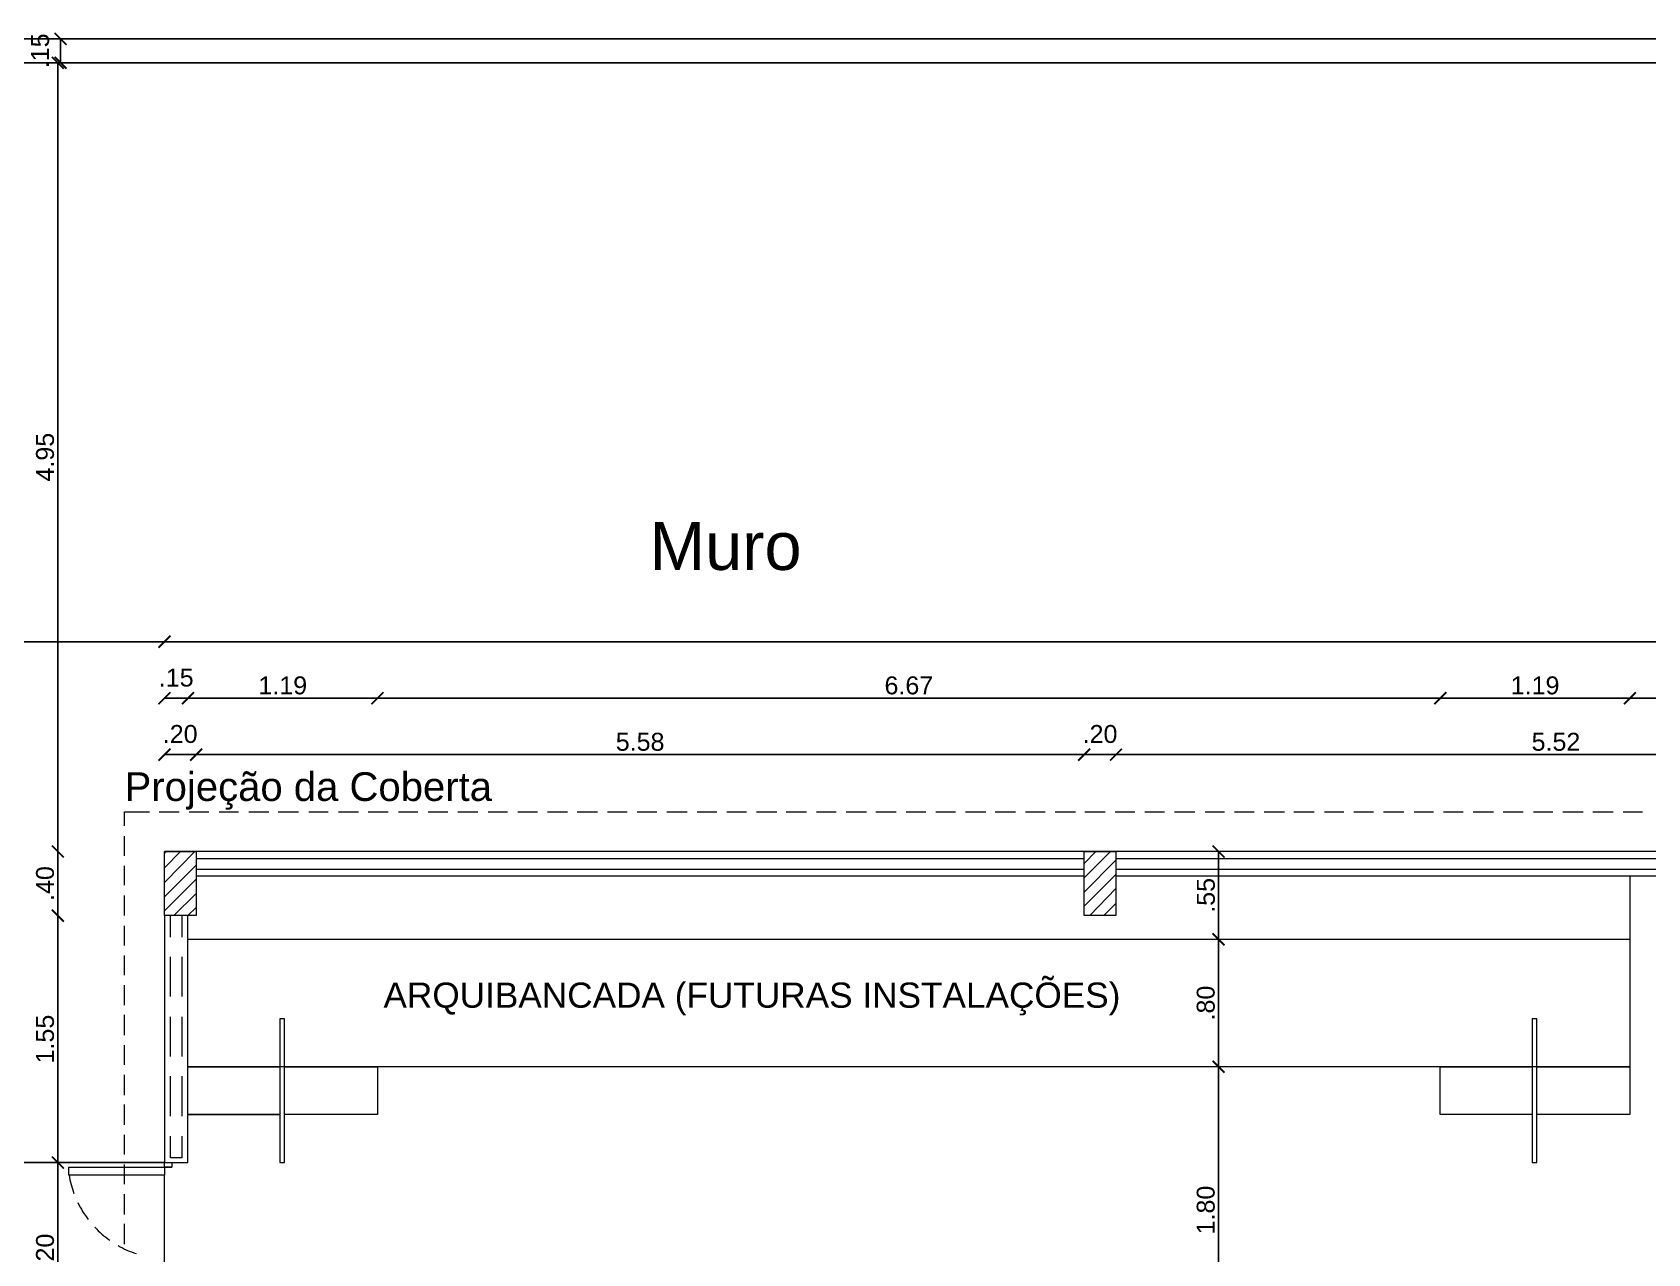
# Model space of a CAD drawing. Extents: x 3377 to 3790, y 1673 to 1846.
# Drawn here: x 3455.02 to 3465.16, y 1702.57 to 1710.24 of the extents above; entities that cross this region are included whole.
import ezdxf

# ---------------------------------------------------------------- set-up
doc = ezdxf.new("R2010")
doc.units = 0
doc.header["$LTSCALE"] = 2
doc.header["$PDMODE"] = 32
for name, color, linetype in [('ARQ-COTAS', 250, 'Continuous'), ('F-VT-GREIDE', 6, 'Continuous'), ('PDF11_Text', 7, 'Continuous'), ('PDF6_0', 7, 'Continuous'), ('PDF6_13-CORTE', 7, 'Continuous'), ('PDF6_A-PROJEÇÃO', 7, 'Continuous'), ('PDF6_AR-PORTAS', 7, 'Continuous'), ('PDF6_COBOGO', 7, 'Continuous'), ('PDF6_Text', 7, 'Continuous'), ('PROIEZIONI_finissime', 251, 'Continuous')]:
    doc.layers.add(name, color=color, linetype=linetype)
doc.layers.add('PDF6_04-DETALHE', color=7, linetype='Continuous', true_color=0xd933c0)
doc.styles.add('PDF Arial', font='arial.ttf')
doc.styles.add('ROMANS', font='arial.ttf')
doc.dimstyles.new('1-75', dxfattribs={"dimscale": 0.75, "dimtxt": 0.15, "dimasz": 0.1, "dimexe": 0.05, "dimexo": 0.1, "dimgap": 0.03, "dimtad": 1, "dimzin": 5, "dimdsep": 46, "dimtxsty": 'ROMANS', "dimblk": 'ARCHTICK', "dimcen": 0, "dimse1": 1, "dimse2": 1, "dimclrd": 1, "dimclre": 256, "dimclrt": 2, "dimadec": 0, "dimazin": 0, "dimtfac": 1, "dimtofl": 0, "dimtmove": 2, "dimatfit": 3, "dimldrblk": 'ARCHTICK', "dimfxl": 0.04, "dimtolj": 1, "dimtzin": 1, "dimarcsym": 0})

# ---------------------------------------------------------------- blocks, each defined once
blk = doc.blocks.new('_ARCHTICK')
at = {"color": 0, "linetype": 'ByBlock', "const_width": 0.15}
blk.add_lwpolyline([(-0.5, -0.5), (0.5, 0.5)], dxfattribs=at)
blk = doc.blocks.new('*D543')
at = {"layer": 'ARQ-COTAS', "color": 1, "lineweight": -2, "transparency": 16777216}
blk.add_line((3455.184, 1701.946), (3455.184, 1703.144), dxfattribs=at)
at = {"layer": 'Defpoints', "color": 0, "transparency": 16777216}
for p in [(3455.184, 1703.144), (3455.853, 1703.144), (3455.162, 1701.946)]:
    blk.add_point(p, dxfattribs=at)
at = {"layer": 'ARQ-COTAS', "color": 1, "lineweight": -2, "transparency": 16777216, "xscale": 0.07500000000000001, "yscale": 0.07500000000000001, "zscale": 0.07500000000000001}
for p, rotation in [((3455.184, 1703.144), 90), ((3455.184, 1701.946), 270)]:
    blk.add_blockref('_ARCHTICK', p, dxfattribs=dict(at, rotation=rotation))
at = {"layer": 'ARQ-COTAS', "color": 2, "transparency": 16777216, "insert": (3455.104, 1702.545), "char_height": 0.1125, "attachment_point": 5, "rotation": 90, "style": 'ROMANS'}
blk.add_mtext('\\A1;1.20', dxfattribs=at)
blk = doc.blocks.new('*D544')
at = {"layer": 'ARQ-COTAS', "color": 1, "lineweight": -2, "transparency": 16777216}
blk.add_line((3455.184, 1703.144), (3455.184, 1704.694), dxfattribs=at)
at = {"layer": 'Defpoints', "color": 0, "transparency": 16777216}
for p in [(3455.184, 1704.694), (3455.853, 1704.694), (3455.853, 1703.144)]:
    blk.add_point(p, dxfattribs=at)
at = {"layer": 'ARQ-COTAS', "color": 1, "lineweight": -2, "transparency": 16777216, "xscale": 0.07500000000000001, "yscale": 0.07500000000000001, "zscale": 0.07500000000000001}
for p, rotation in [((3455.184, 1704.694), 90), ((3455.184, 1703.144), 270)]:
    blk.add_blockref('_ARCHTICK', p, dxfattribs=dict(at, rotation=rotation))
at = {"layer": 'ARQ-COTAS', "color": 2, "transparency": 16777216, "insert": (3455.104, 1703.919), "char_height": 0.1125, "attachment_point": 5, "rotation": 90, "style": 'ROMANS'}
blk.add_mtext('\\A1;1.55', dxfattribs=at)
blk = doc.blocks.new('*D545')
at = {"layer": 'ARQ-COTAS', "color": 1, "lineweight": -2, "transparency": 16777216}
blk.add_line((3455.184, 1704.694), (3455.184, 1705.096), dxfattribs=at)
at = {"layer": 'Defpoints', "color": 0, "transparency": 16777216}
for p in [(3455.184, 1705.096), (3455.853, 1705.096), (3455.853, 1704.694)]:
    blk.add_point(p, dxfattribs=at)
at = {"layer": 'ARQ-COTAS', "color": 1, "lineweight": -2, "transparency": 16777216, "xscale": 0.07500000000000001, "yscale": 0.07500000000000001, "zscale": 0.07500000000000001}
for p, rotation in [((3455.184, 1705.096), 90), ((3455.184, 1704.694), 270)]:
    blk.add_blockref('_ARCHTICK', p, dxfattribs=dict(at, rotation=rotation))
at = {"layer": 'ARQ-COTAS', "color": 2, "transparency": 16777216, "insert": (3455.104, 1704.895), "char_height": 0.1125, "attachment_point": 5, "rotation": 90, "style": 'ROMANS'}
blk.add_mtext('\\A1;.40', dxfattribs=at)
blk = doc.blocks.new('*D548')
at = {"layer": 'ARQ-COTAS', "color": 1, "lineweight": -2, "transparency": 16777216}
blk.add_line((3455.853, 1705.704), (3456.052, 1705.704), dxfattribs=at)
at = {"layer": 'Defpoints', "color": 0, "transparency": 16777216}
for p in [(3456.052, 1705.704), (3455.853, 1705.096), (3456.052, 1705.096)]:
    blk.add_point(p, dxfattribs=at)
at = {"layer": 'ARQ-COTAS', "color": 1, "lineweight": -2, "transparency": 16777216, "xscale": 0.07500000000000001, "yscale": 0.07500000000000001, "zscale": 0.07500000000000001, "rotation": 180}
blk.add_blockref('_ARCHTICK', (3455.853, 1705.704), dxfattribs=at)
at = {"layer": 'ARQ-COTAS', "color": 1, "lineweight": -2, "transparency": 16777216, "xscale": 0.07500000000000001, "yscale": 0.07500000000000001, "zscale": 0.07500000000000001}
blk.add_blockref('_ARCHTICK', (3456.052, 1705.704), dxfattribs=at)
at = {"layer": 'ARQ-COTAS', "color": 2, "transparency": 16777216, "insert": (3455.952, 1705.833), "char_height": 0.1125, "attachment_point": 5, "style": 'ROMANS'}
blk.add_mtext('\\A1;.20', dxfattribs=at)
blk = doc.blocks.new('*D549')
at = {"layer": 'ARQ-COTAS', "color": 1, "lineweight": -2, "transparency": 16777216}
blk.add_line((3456.052, 1705.704), (3461.627, 1705.704), dxfattribs=at)
at = {"layer": 'Defpoints', "color": 0, "transparency": 16777216}
for p in [(3461.627, 1705.704), (3456.052, 1705.096), (3461.627, 1705.096)]:
    blk.add_point(p, dxfattribs=at)
at = {"layer": 'ARQ-COTAS', "color": 1, "lineweight": -2, "transparency": 16777216, "xscale": 0.07500000000000001, "yscale": 0.07500000000000001, "zscale": 0.07500000000000001, "rotation": 180}
blk.add_blockref('_ARCHTICK', (3456.052, 1705.704), dxfattribs=at)
at = {"layer": 'ARQ-COTAS', "color": 1, "lineweight": -2, "transparency": 16777216, "xscale": 0.07500000000000001, "yscale": 0.07500000000000001, "zscale": 0.07500000000000001}
blk.add_blockref('_ARCHTICK', (3461.627, 1705.704), dxfattribs=at)
at = {"layer": 'ARQ-COTAS', "color": 2, "transparency": 16777216, "insert": (3458.839, 1705.784), "char_height": 0.1125, "attachment_point": 5, "style": 'ROMANS'}
blk.add_mtext('\\A1;5.58', dxfattribs=at)
blk = doc.blocks.new('*D550')
at = {"layer": 'ARQ-COTAS', "color": 1, "lineweight": -2, "transparency": 16777216}
blk.add_line((3461.627, 1705.704), (3461.826, 1705.704), dxfattribs=at)
at = {"layer": 'Defpoints', "color": 0, "transparency": 16777216}
for p in [(3461.826, 1705.704), (3461.627, 1705.096), (3461.826, 1705.096)]:
    blk.add_point(p, dxfattribs=at)
at = {"layer": 'ARQ-COTAS', "color": 1, "lineweight": -2, "transparency": 16777216, "xscale": 0.07500000000000001, "yscale": 0.07500000000000001, "zscale": 0.07500000000000001, "rotation": 180}
blk.add_blockref('_ARCHTICK', (3461.627, 1705.704), dxfattribs=at)
at = {"layer": 'ARQ-COTAS', "color": 1, "lineweight": -2, "transparency": 16777216, "xscale": 0.07500000000000001, "yscale": 0.07500000000000001, "zscale": 0.07500000000000001}
blk.add_blockref('_ARCHTICK', (3461.826, 1705.704), dxfattribs=at)
at = {"layer": 'ARQ-COTAS', "color": 2, "transparency": 16777216, "insert": (3461.726, 1705.833), "char_height": 0.1125, "attachment_point": 5, "style": 'ROMANS'}
blk.add_mtext('\\A1;.20', dxfattribs=at)
blk = doc.blocks.new('*D551')
at = {"layer": 'ARQ-COTAS', "color": 1, "lineweight": -2, "transparency": 16777216}
blk.add_line((3461.826, 1705.704), (3467.35, 1705.704), dxfattribs=at)
at = {"layer": 'Defpoints', "color": 0, "transparency": 16777216}
for p in [(3467.35, 1705.704), (3461.826, 1705.096), (3467.35, 1705.096)]:
    blk.add_point(p, dxfattribs=at)
at = {"layer": 'ARQ-COTAS', "color": 1, "lineweight": -2, "transparency": 16777216, "xscale": 0.07500000000000001, "yscale": 0.07500000000000001, "zscale": 0.07500000000000001, "rotation": 180}
blk.add_blockref('_ARCHTICK', (3461.826, 1705.704), dxfattribs=at)
at = {"layer": 'ARQ-COTAS', "color": 1, "lineweight": -2, "transparency": 16777216, "xscale": 0.07500000000000001, "yscale": 0.07500000000000001, "zscale": 0.07500000000000001}
blk.add_blockref('_ARCHTICK', (3467.35, 1705.704), dxfattribs=at)
at = {"layer": 'ARQ-COTAS', "color": 2, "transparency": 16777216, "insert": (3464.588, 1705.784), "char_height": 0.1125, "attachment_point": 5, "style": 'ROMANS'}
blk.add_mtext('\\A1;5.52', dxfattribs=at)
blk = doc.blocks.new('*D562')
at = {"layer": 'ARQ-COTAS', "color": 1, "lineweight": -2, "transparency": 16777216}
blk.add_line((3455.853, 1706.058), (3456.001, 1706.058), dxfattribs=at)
at = {"layer": 'Defpoints', "color": 0, "transparency": 16777216}
for p in [(3456.001, 1706.058), (3455.853, 1704.694), (3456.001, 1704.694)]:
    blk.add_point(p, dxfattribs=at)
at = {"layer": 'ARQ-COTAS', "color": 1, "lineweight": -2, "transparency": 16777216, "xscale": 0.07500000000000001, "yscale": 0.07500000000000001, "zscale": 0.07500000000000001, "rotation": 180}
blk.add_blockref('_ARCHTICK', (3455.853, 1706.058), dxfattribs=at)
at = {"layer": 'ARQ-COTAS', "color": 1, "lineweight": -2, "transparency": 16777216, "xscale": 0.07500000000000001, "yscale": 0.07500000000000001, "zscale": 0.07500000000000001}
blk.add_blockref('_ARCHTICK', (3456.001, 1706.058), dxfattribs=at)
at = {"layer": 'ARQ-COTAS', "color": 2, "transparency": 16777216, "insert": (3455.927, 1706.187), "char_height": 0.1125, "attachment_point": 5, "style": 'ROMANS'}
blk.add_mtext('\\A1;.15', dxfattribs=at)
blk = doc.blocks.new('*D563')
at = {"layer": 'ARQ-COTAS', "color": 1, "lineweight": -2, "transparency": 16777216}
blk.add_line((3456.001, 1706.058), (3457.19, 1706.058), dxfattribs=at)
at = {"layer": 'Defpoints', "color": 0, "transparency": 16777216}
for p in [(3457.19, 1706.058), (3456.001, 1704.694), (3457.19, 1703.745)]:
    blk.add_point(p, dxfattribs=at)
at = {"layer": 'ARQ-COTAS', "color": 1, "lineweight": -2, "transparency": 16777216, "xscale": 0.07500000000000001, "yscale": 0.07500000000000001, "zscale": 0.07500000000000001, "rotation": 180}
blk.add_blockref('_ARCHTICK', (3456.001, 1706.058), dxfattribs=at)
at = {"layer": 'ARQ-COTAS', "color": 1, "lineweight": -2, "transparency": 16777216, "xscale": 0.07500000000000001, "yscale": 0.07500000000000001, "zscale": 0.07500000000000001}
blk.add_blockref('_ARCHTICK', (3457.19, 1706.058), dxfattribs=at)
at = {"layer": 'ARQ-COTAS', "color": 2, "transparency": 16777216, "insert": (3456.596, 1706.138), "char_height": 0.1125, "attachment_point": 5, "style": 'ROMANS'}
blk.add_mtext('\\A1;1.19', dxfattribs=at)
blk = doc.blocks.new('*D564')
at = {"layer": 'ARQ-COTAS', "color": 1, "lineweight": -2, "transparency": 16777216}
blk.add_line((3457.19, 1706.058), (3463.862, 1706.058), dxfattribs=at)
at = {"layer": 'Defpoints', "color": 0, "transparency": 16777216}
for p in [(3463.862, 1706.058), (3457.19, 1703.745), (3463.862, 1703.745)]:
    blk.add_point(p, dxfattribs=at)
at = {"layer": 'ARQ-COTAS', "color": 1, "lineweight": -2, "transparency": 16777216, "xscale": 0.07500000000000001, "yscale": 0.07500000000000001, "zscale": 0.07500000000000001, "rotation": 180}
blk.add_blockref('_ARCHTICK', (3457.19, 1706.058), dxfattribs=at)
at = {"layer": 'ARQ-COTAS', "color": 1, "lineweight": -2, "transparency": 16777216, "xscale": 0.07500000000000001, "yscale": 0.07500000000000001, "zscale": 0.07500000000000001}
blk.add_blockref('_ARCHTICK', (3463.862, 1706.058), dxfattribs=at)
at = {"layer": 'ARQ-COTAS', "color": 2, "transparency": 16777216, "insert": (3460.526, 1706.138), "char_height": 0.1125, "attachment_point": 5, "style": 'ROMANS'}
blk.add_mtext('\\A1;6.67', dxfattribs=at)
blk = doc.blocks.new('*D565')
at = {"layer": 'ARQ-COTAS', "color": 1, "lineweight": -2, "transparency": 16777216}
blk.add_line((3463.862, 1706.058), (3465.052, 1706.058), dxfattribs=at)
at = {"layer": 'Defpoints', "color": 0, "transparency": 16777216}
for p in [(3465.052, 1706.058), (3463.862, 1703.745), (3465.052, 1703.745)]:
    blk.add_point(p, dxfattribs=at)
at = {"layer": 'ARQ-COTAS', "color": 1, "lineweight": -2, "transparency": 16777216, "xscale": 0.07500000000000001, "yscale": 0.07500000000000001, "zscale": 0.07500000000000001, "rotation": 180}
blk.add_blockref('_ARCHTICK', (3463.862, 1706.058), dxfattribs=at)
at = {"layer": 'ARQ-COTAS', "color": 1, "lineweight": -2, "transparency": 16777216, "xscale": 0.07500000000000001, "yscale": 0.07500000000000001, "zscale": 0.07500000000000001}
blk.add_blockref('_ARCHTICK', (3465.052, 1706.058), dxfattribs=at)
at = {"layer": 'ARQ-COTAS', "color": 2, "transparency": 16777216, "insert": (3464.457, 1706.138), "char_height": 0.1125, "attachment_point": 5, "style": 'ROMANS'}
blk.add_mtext('\\A1;1.19', dxfattribs=at)
blk = doc.blocks.new('*D566')
at = {"layer": 'ARQ-COTAS', "color": 1, "lineweight": -2, "transparency": 16777216}
blk.add_line((3465.052, 1706.058), (3467.35, 1706.058), dxfattribs=at)
at = {"layer": 'Defpoints', "color": 0, "transparency": 16777216}
for p in [(3467.35, 1706.058), (3467.35, 1704.694), (3465.052, 1703.745)]:
    blk.add_point(p, dxfattribs=at)
at = {"layer": 'ARQ-COTAS', "color": 1, "lineweight": -2, "transparency": 16777216, "xscale": 0.07500000000000001, "yscale": 0.07500000000000001, "zscale": 0.07500000000000001, "rotation": 180}
blk.add_blockref('_ARCHTICK', (3465.052, 1706.058), dxfattribs=at)
at = {"layer": 'ARQ-COTAS', "color": 1, "lineweight": -2, "transparency": 16777216, "xscale": 0.07500000000000001, "yscale": 0.07500000000000001, "zscale": 0.07500000000000001}
blk.add_blockref('_ARCHTICK', (3467.35, 1706.058), dxfattribs=at)
at = {"layer": 'ARQ-COTAS', "color": 2, "transparency": 16777216, "insert": (3466.201, 1706.138), "char_height": 0.1125, "attachment_point": 5, "style": 'ROMANS'}
blk.add_mtext('\\A1;2.30', dxfattribs=at)
blk = doc.blocks.new('*D575')
at = {"layer": 'ARQ-COTAS', "color": 1, "lineweight": -2, "transparency": 16777216}
blk.add_line((3455.853, 1706.413), (3483.153, 1706.413), dxfattribs=at)
at = {"layer": 'Defpoints', "color": 0, "transparency": 16777216}
for p in [(3483.153, 1706.413), (3455.853, 1705.096), (3483.153, 1705.096)]:
    blk.add_point(p, dxfattribs=at)
at = {"layer": 'ARQ-COTAS', "color": 1, "lineweight": -2, "transparency": 16777216, "xscale": 0.07500000000000001, "yscale": 0.07500000000000001, "zscale": 0.07500000000000001, "rotation": 180}
blk.add_blockref('_ARCHTICK', (3455.853, 1706.413), dxfattribs=at)
at = {"layer": 'ARQ-COTAS', "color": 1, "lineweight": -2, "transparency": 16777216, "xscale": 0.07500000000000001, "yscale": 0.07500000000000001, "zscale": 0.07500000000000001}
blk.add_blockref('_ARCHTICK', (3483.153, 1706.413), dxfattribs=at)
at = {"layer": 'ARQ-COTAS', "color": 2, "transparency": 16777216, "insert": (3469.82, 1706.493), "char_height": 0.1125, "attachment_point": 5, "style": 'ROMANS'}
blk.add_mtext('\\A1;27.30', dxfattribs=at)
blk = doc.blocks.new('*D622')
at = {"layer": 'ARQ-COTAS', "color": 1, "lineweight": -2, "transparency": 16777216}
blk.add_line((3462.47, 1701.946), (3462.47, 1703.745), dxfattribs=at)
at = {"layer": 'Defpoints', "color": 0, "transparency": 16777216}
for p in [(3462.47, 1703.745), (3462.47, 1703.745), (3462.47, 1701.946)]:
    blk.add_point(p, dxfattribs=at)
at = {"layer": 'ARQ-COTAS', "color": 1, "lineweight": -2, "transparency": 16777216, "xscale": 0.07500000000000001, "yscale": 0.07500000000000001, "zscale": 0.07500000000000001}
for p, rotation in [((3462.47, 1703.745), 90), ((3462.47, 1701.946), 270)]:
    blk.add_blockref('_ARCHTICK', p, dxfattribs=dict(at, rotation=rotation))
at = {"layer": 'ARQ-COTAS', "color": 2, "transparency": 16777216, "insert": (3462.39, 1702.846), "char_height": 0.1125, "attachment_point": 5, "rotation": 90, "style": 'ROMANS'}
blk.add_mtext('\\A1;1.80', dxfattribs=at)
blk = doc.blocks.new('*D623')
at = {"layer": 'ARQ-COTAS', "color": 1, "lineweight": -2, "transparency": 16777216}
blk.add_line((3462.47, 1703.745), (3462.47, 1704.545), dxfattribs=at)
at = {"layer": 'Defpoints', "color": 0, "transparency": 16777216}
for p in [(3462.47, 1704.545), (3462.47, 1704.545), (3462.47, 1703.745)]:
    blk.add_point(p, dxfattribs=at)
at = {"layer": 'ARQ-COTAS', "color": 1, "lineweight": -2, "transparency": 16777216, "xscale": 0.07500000000000001, "yscale": 0.07500000000000001, "zscale": 0.07500000000000001}
for p, rotation in [((3462.47, 1704.545), 90), ((3462.47, 1703.745), 270)]:
    blk.add_blockref('_ARCHTICK', p, dxfattribs=dict(at, rotation=rotation))
at = {"layer": 'ARQ-COTAS', "color": 2, "transparency": 16777216, "insert": (3462.39, 1704.145), "char_height": 0.1125, "attachment_point": 5, "rotation": 90, "style": 'ROMANS'}
blk.add_mtext('\\A1;.80', dxfattribs=at)
blk = doc.blocks.new('*D624')
at = {"layer": 'ARQ-COTAS', "color": 1, "lineweight": -2, "transparency": 16777216}
blk.add_line((3462.47, 1704.545), (3462.47, 1705.096), dxfattribs=at)
at = {"layer": 'Defpoints', "color": 0, "transparency": 16777216}
for p in [(3462.47, 1705.096), (3462.47, 1705.096), (3462.47, 1704.545)]:
    blk.add_point(p, dxfattribs=at)
at = {"layer": 'ARQ-COTAS', "color": 1, "lineweight": -2, "transparency": 16777216, "xscale": 0.07500000000000001, "yscale": 0.07500000000000001, "zscale": 0.07500000000000001}
for p, rotation in [((3462.47, 1705.096), 90), ((3462.47, 1704.545), 270)]:
    blk.add_blockref('_ARCHTICK', p, dxfattribs=dict(at, rotation=rotation))
at = {"layer": 'ARQ-COTAS', "color": 2, "transparency": 16777216, "insert": (3462.391, 1704.821), "char_height": 0.1125, "attachment_point": 5, "rotation": 90, "style": 'ROMANS'}
blk.add_mtext('\\A1;.55', dxfattribs=at)
blk = doc.blocks.new('*D919')
at = {"layer": 'ARQ-COTAS', "color": 1, "lineweight": -2, "transparency": 16777216}
blk.add_line((3455.853, 1706.413), (3450.973, 1706.413), dxfattribs=at)
at = {"layer": 'Defpoints', "color": 0, "transparency": 16777216}
for p in [(3450.973, 1706.413), (3455.853, 1705.096), (3450.973, 1701.094)]:
    blk.add_point(p, dxfattribs=at)
at = {"layer": 'ARQ-COTAS', "color": 1, "lineweight": -2, "transparency": 16777216, "xscale": 0.07500000000000001, "yscale": 0.07500000000000001, "zscale": 0.07500000000000001, "rotation": 180}
blk.add_blockref('_ARCHTICK', (3450.973, 1706.413), dxfattribs=at)
at = {"layer": 'ARQ-COTAS', "color": 1, "lineweight": -2, "transparency": 16777216, "xscale": 0.07500000000000001, "yscale": 0.07500000000000001, "zscale": 0.07500000000000001}
blk.add_blockref('_ARCHTICK', (3455.853, 1706.413), dxfattribs=at)
at = {"layer": 'ARQ-COTAS', "color": 2, "transparency": 16777216, "insert": (3453.413, 1706.492), "char_height": 0.1125, "attachment_point": 5, "style": 'ROMANS'}
blk.add_mtext('\\A1;4.88', dxfattribs=at)
blk = doc.blocks.new('*D921')
at = {"layer": 'ARQ-COTAS', "color": 1, "lineweight": -2, "transparency": 16777216}
blk.add_line((3450.702, 1703.144), (3450.702, 1705.096), dxfattribs=at)
at = {"layer": 'Defpoints', "color": 0, "transparency": 16777216}
for p in [(3450.702, 1705.096), (3455.853, 1705.096), (3454.423, 1703.144)]:
    blk.add_point(p, dxfattribs=at)
at = {"layer": 'ARQ-COTAS', "color": 1, "lineweight": -2, "transparency": 16777216, "xscale": 0.07500000000000001, "yscale": 0.07500000000000001, "zscale": 0.07500000000000001}
for p, rotation in [((3450.702, 1705.096), 90), ((3450.702, 1703.144), 270)]:
    blk.add_blockref('_ARCHTICK', p, dxfattribs=dict(at, rotation=rotation))
at = {"layer": 'ARQ-COTAS', "color": 2, "transparency": 16777216, "insert": (3450.622, 1704.12), "char_height": 0.1125, "attachment_point": 5, "rotation": 90, "style": 'ROMANS'}
blk.add_mtext('\\A1;1.95', dxfattribs=at)
blk = doc.blocks.new('*D922')
at = {"layer": 'ARQ-COTAS', "color": 1, "lineweight": -2, "transparency": 16777216}
blk.add_line((3455.184, 1705.096), (3455.184, 1710.046), dxfattribs=at)
at = {"layer": 'Defpoints', "color": 0, "transparency": 16777216}
for p in [(3455.184, 1710.046), (3456.132, 1710.046), (3455.853, 1705.096)]:
    blk.add_point(p, dxfattribs=at)
at = {"layer": 'ARQ-COTAS', "color": 1, "lineweight": -2, "transparency": 16777216, "xscale": 0.07500000000000001, "yscale": 0.07500000000000001, "zscale": 0.07500000000000001}
for p, rotation in [((3455.184, 1710.046), 90), ((3455.184, 1705.096), 270)]:
    blk.add_blockref('_ARCHTICK', p, dxfattribs=dict(at, rotation=rotation))
at = {"layer": 'ARQ-COTAS', "color": 2, "transparency": 16777216, "insert": (3455.104, 1707.571), "char_height": 0.1125, "attachment_point": 5, "rotation": 90, "style": 'ROMANS'}
blk.add_mtext('\\A1;4.95', dxfattribs=at)
blk = doc.blocks.new('*D970')
at = {"layer": 'ARQ-COTAS', "color": 1, "lineweight": -2, "transparency": 16777216}
blk.add_line((3455.201, 1710.046), (3455.201, 1710.196), dxfattribs=at)
at = {"layer": 'Defpoints', "color": 0, "transparency": 16777216}
for p in [(3455.201, 1710.196), (3455.457, 1710.196), (3456.132, 1710.046)]:
    blk.add_point(p, dxfattribs=at)
at = {"layer": 'ARQ-COTAS', "color": 1, "lineweight": -2, "transparency": 16777216, "xscale": 0.07500000000000001, "yscale": 0.07500000000000001, "zscale": 0.07500000000000001}
for p, rotation in [((3455.201, 1710.196), 90), ((3455.201, 1710.046), 270)]:
    blk.add_blockref('_ARCHTICK', p, dxfattribs=dict(at, rotation=rotation))
at = {"layer": 'ARQ-COTAS', "color": 2, "transparency": 16777216, "insert": (3455.073, 1710.121), "char_height": 0.1125, "attachment_point": 5, "rotation": 90, "style": 'ROMANS'}
blk.add_mtext('\\A1;.15', dxfattribs=at)

msp = doc.modelspace()

# ---------------------------------------------------------------- linework, layer by layer
at = {"layer": 'F-VT-GREIDE'}
msp.add_lwpolyline([(3466.703, 1680.347), (3447.213, 1680.347), (3447.213, 1710.046), (3486.913, 1710.046), (3486.913, 1680.347), (3470.703, 1680.347), (3470.703, 1680.197), (3487.063, 1680.197), (3487.063, 1710.196), (3447.063, 1710.196), (3447.063, 1680.197), (3466.703, 1680.197)], close=True, dxfattribs=at)
at = {"layer": 'PDF6_0', "lineweight": 0}
for points in [[(3455.853, 1705.083), (3455.865, 1705.096)], [(3455.853, 1704.994), (3455.954, 1705.096)], [(3455.853, 1704.901), (3456.043, 1705.096)], [(3461.627, 1705.02), (3461.699, 1705.096)], [(3461.627, 1704.931), (3461.792, 1705.096)], [(3455.853, 1704.812), (3456.052, 1705.011)], [(3461.627, 1704.842), (3461.826, 1705.041)], [(3461.627, 1704.753), (3461.826, 1704.952)], [(3455.853, 1704.723), (3456.052, 1704.922)], [(3461.661, 1704.694), (3461.826, 1704.863)], [(3455.912, 1704.694), (3456.052, 1704.833)], [(3461.75, 1704.694), (3461.826, 1704.77)], [(3456.001, 1704.694), (3456.052, 1704.744)]]:
    msp.add_lwpolyline(points, dxfattribs=at)
at = {"layer": 'PDF6_04-DETALHE', "color": 1, "lineweight": 0}
for points in [[(3465.052, 1704.943), (3465.052, 1703.745), (3456.001, 1703.745)], [(3456.001, 1704.545), (3465.052, 1704.545)], [(3456.001, 1703.445), (3456.577, 1703.445), (3456.001, 1703.445), (3456.001, 1703.745), (3456.577, 1703.745)], [(3456.606, 1703.745), (3457.19, 1703.745), (3457.19, 1703.445), (3456.606, 1703.445)], [(3464.438, 1703.445), (3463.862, 1703.445), (3463.862, 1703.745), (3464.438, 1703.745)], [(3464.467, 1703.745), (3465.052, 1703.745), (3465.052, 1703.445), (3464.467, 1703.445)]]:
    msp.add_lwpolyline(points, dxfattribs=at)
for points in [[(3456.577, 1703.144), (3456.606, 1703.144), (3456.606, 1704.046), (3456.577, 1704.046)], [(3464.438, 1703.144), (3464.467, 1703.144), (3464.467, 1704.046), (3464.438, 1704.046)]]:
    msp.add_lwpolyline(points, close=True, dxfattribs=at)
at = {"layer": 'PDF6_13-CORTE', "lineweight": 0}
for points in [[(3455.853, 1705.096), (3456.052, 1705.096), (3456.052, 1704.694), (3455.853, 1704.694)], [(3461.627, 1705.096), (3461.826, 1705.096), (3461.826, 1704.694), (3461.627, 1704.694)]]:
    msp.add_lwpolyline(points, close=True, dxfattribs=at)
for points in [[(3467.549, 1704.943), (3467.951, 1704.943), (3467.951, 1705.096), (3455.853, 1705.096)], [(3456.052, 1704.943), (3461.627, 1704.943)], [(3461.826, 1704.943), (3467.35, 1704.943)], [(3455.853, 1704.694), (3455.853, 1703.144), (3456.001, 1703.144), (3456.001, 1704.694)]]:
    msp.add_lwpolyline(points, dxfattribs=at)
at = {"layer": 'PDF6_A-PROJEÇÃO', "lineweight": 0}
for points in [[(3455.603, 1705.257), (3455.603, 1705.346), (3455.76, 1705.346)], [(3455.819, 1705.346), (3455.946, 1705.346)], [(3456.009, 1705.346), (3456.132, 1705.346)], [(3456.196, 1705.346), (3456.318, 1705.346)], [(3456.382, 1705.346), (3456.509, 1705.346)], [(3456.568, 1705.346), (3456.695, 1705.346)], [(3456.759, 1705.346), (3456.881, 1705.346)], [(3456.945, 1705.346), (3457.072, 1705.346)], [(3457.131, 1705.346), (3457.258, 1705.346)], [(3457.322, 1705.346), (3457.444, 1705.346)], [(3457.508, 1705.346), (3457.631, 1705.346)], [(3457.694, 1705.346), (3457.821, 1705.346)], [(3457.885, 1705.346), (3458.007, 1705.346)], [(3458.071, 1705.346), (3458.194, 1705.346)], [(3458.257, 1705.346), (3458.384, 1705.346)], [(3458.444, 1705.346), (3458.571, 1705.346)], [(3458.634, 1705.346), (3458.757, 1705.346)], [(3458.82, 1705.346), (3458.943, 1705.346)], [(3459.007, 1705.346), (3459.134, 1705.346)], [(3459.197, 1705.346), (3459.32, 1705.346)], [(3459.383, 1705.346), (3459.506, 1705.346)], [(3459.57, 1705.346), (3459.697, 1705.346)], [(3459.756, 1705.346), (3459.883, 1705.346)], [(3459.946, 1705.346), (3460.069, 1705.346)], [(3460.133, 1705.346), (3460.26, 1705.346)], [(3460.319, 1705.346), (3460.446, 1705.346)], [(3460.509, 1705.346), (3460.632, 1705.346)], [(3460.696, 1705.346), (3460.818, 1705.346)], [(3460.882, 1705.346), (3461.009, 1705.346)], [(3461.068, 1705.346), (3461.195, 1705.346)], [(3461.259, 1705.346), (3461.381, 1705.346)], [(3461.445, 1705.346), (3461.572, 1705.346)], [(3461.631, 1705.346), (3461.758, 1705.346)], [(3461.822, 1705.346), (3461.944, 1705.346)], [(3462.008, 1705.346), (3462.131, 1705.346)], [(3462.194, 1705.346), (3462.321, 1705.346)], [(3462.385, 1705.346), (3462.507, 1705.346)], [(3462.571, 1705.346), (3462.694, 1705.346)], [(3462.757, 1705.346), (3462.884, 1705.346)], [(3462.943, 1705.346), (3463.07, 1705.346)], [(3463.134, 1705.346), (3463.257, 1705.346)], [(3463.32, 1705.346), (3463.443, 1705.346)], [(3463.506, 1705.346), (3463.633, 1705.346)], [(3463.697, 1705.346), (3463.82, 1705.346)], [(3463.883, 1705.346), (3464.006, 1705.346)], [(3464.069, 1705.346), (3464.196, 1705.346)], [(3464.256, 1705.346), (3464.383, 1705.346)], [(3464.446, 1705.346), (3464.569, 1705.346)], [(3464.632, 1705.346), (3464.759, 1705.346)], [(3464.819, 1705.346), (3464.946, 1705.346)], [(3465.009, 1705.346), (3465.132, 1705.346)], [(3455.603, 1705.07), (3455.603, 1705.193)], [(3455.603, 1704.884), (3455.603, 1705.007)], [(3455.603, 1704.694), (3455.603, 1704.821)], [(3455.603, 1704.507), (3455.603, 1704.63)], [(3455.603, 1704.321), (3455.603, 1704.444)], [(3455.603, 1704.131), (3455.603, 1704.258)], [(3455.603, 1703.944), (3455.603, 1704.071)], [(3455.603, 1703.758), (3455.603, 1703.881)], [(3455.603, 1703.568), (3455.603, 1703.695)], [(3455.603, 1703.381), (3455.603, 1703.508)], [(3455.603, 1703.195), (3455.603, 1703.318)], [(3455.603, 1703.009), (3455.603, 1703.132)], [(3455.603, 1702.818), (3455.603, 1702.945)], [(3455.603, 1702.632), (3455.603, 1702.759)]]:
    msp.add_lwpolyline(points, dxfattribs=at)
at = {"layer": 'PDF6_AR-PORTAS', "lineweight": 0}
for points in [[(3455.899, 1703.144), (3455.899, 1703.115), (3455.853, 1703.115), (3455.853, 1703.144)], [(3455.252, 1703.115), (3455.853, 1703.115), (3455.853, 1703.064), (3455.252, 1703.064)]]:
    msp.add_lwpolyline(points, close=True, dxfattribs=at)
for points in [[(3455.853, 1703.115), (3455.899, 1703.115)], [(3455.853, 1702.027), (3455.853, 1703.064)]]:
    msp.add_lwpolyline(points, dxfattribs=at)
for centre, radius, start, end in [((3455.871, 1703.163), 0.624, 189.0613, 199.9604), ((3455.869, 1703.162), 0.621, 205.732, 217.2924), ((3455.866, 1703.16), 0.617, 223.0863, 234.6989), ((3455.864, 1703.157), 0.614, 240.512, 252.1676)]:
    msp.add_arc(centre, radius, start, end, dxfattribs=at)
at = {"layer": 'PDF6_COBOGO', "lineweight": 0}
for points in [[(3456.052, 1705.053), (3461.627, 1705.053)], [(3461.826, 1705.053), (3467.35, 1705.053)], [(3456.052, 1704.986), (3461.627, 1704.986)], [(3461.826, 1704.986), (3467.35, 1704.986)], [(3455.891, 1704.558), (3455.891, 1704.694)], [(3455.963, 1704.694), (3455.963, 1704.558)], [(3455.891, 1704.186), (3455.891, 1704.435)], [(3455.963, 1704.435), (3455.963, 1704.186)], [(3455.891, 1703.809), (3455.891, 1704.059)], [(3455.963, 1704.059), (3455.963, 1703.809)], [(3455.891, 1703.436), (3455.891, 1703.686)], [(3455.963, 1703.686), (3455.963, 1703.436)], [(3455.963, 1703.309), (3455.963, 1703.174), (3455.891, 1703.174), (3455.891, 1703.309)]]:
    msp.add_lwpolyline(points, dxfattribs=at)
at = {"layer": 'PROIEZIONI_finissime'}
msp.add_lwpolyline([(3450.973, 1699.894), (3450.973, 1701.094), (3454.423, 1701.094), (3454.423, 1703.144), (3455.853, 1703.144)], dxfattribs=at)

# ---------------------------------------------------------------- texts
at = {"layer": 'PDF11_Text', "insert": (3458.898, 1706.859), "char_height": 0.3, "attachment_point": 7, "style": 'PDF Arial'}
msp.add_mtext('Muro', dxfattribs=at)
at = {"layer": 'PDF6_Text', "insert": (3455.603, 1705.358), "char_height": 0.18, "attachment_point": 7, "style": 'PDF Arial'}
msp.add_mtext('Projeção da Coberta', dxfattribs=at)
at = {"layer": 'PDF6_Text', "color": 1, "insert": (3457.228, 1704.067), "char_height": 0.1581, "attachment_point": 7, "style": 'PDF Arial'}
msp.add_mtext('ARQUIBANCADA (FUTURAS INSTALAÇÕES)', dxfattribs=at)

# ---------------------------------------------------------------- dimensions: what is measured, and where the dimension line sits
at = {"layer": 'ARQ-COTAS'}
for base, p1, p2, angle, picture, middle in [((3455.201, 1710.196), (3456.132, 1710.046), (3455.457, 1710.196), 270, '*D970', (3455.073, 1710.121)), ((3455.184, 1710.046), (3455.853, 1705.096), (3456.132, 1710.046), 270, '*D922', (3455.104, 1707.571)), ((3450.973, 1706.413), (3455.853, 1705.096), (3450.973, 1701.094), 180, '*D919', (3453.413, 1706.492)), ((3457.19, 1706.058), (3456.001, 1704.694), (3457.19, 1703.745), 180, '*D563', (3456.596, 1706.138)), ((3463.862, 1706.058), (3457.19, 1703.745), (3463.862, 1703.745), 180, '*D564', (3460.526, 1706.138)), ((3465.052, 1706.058), (3463.862, 1703.745), (3465.052, 1703.745), 180, '*D565', (3464.457, 1706.138)), ((3467.35, 1706.058), (3465.052, 1703.745), (3467.35, 1704.694), 180, '*D566', (3466.201, 1706.138)), ((3461.826, 1705.704), (3461.627, 1705.096), (3461.826, 1705.096), 180, '*D550', (3461.726, 1705.833)), ((3461.6269, 1705.7039), (3456.0518, 1705.0958), (3461.6269, 1705.0958), 180, '*D549', (3458.8393, 1705.7838)), ((3467.35, 1705.704), (3461.826, 1705.096), (3467.35, 1705.096), 180, '*D551', (3464.588, 1705.784)), ((3450.702, 1705.096), (3454.423, 1703.144), (3455.853, 1705.096), 270, '*D921', (3450.622, 1704.12)), ((3455.184, 1705.096), (3455.853, 1704.694), (3455.853, 1705.096), 270, '*D545', (3455.104, 1704.895)), ((3462.47, 1705.096), (3462.47, 1704.545), (3462.47, 1705.096), 270, '*D624', (3462.391, 1704.821)), ((3455.184, 1704.694), (3455.853, 1703.144), (3455.853, 1704.694), 270, '*D544', (3455.104, 1703.919)), ((3462.47, 1704.545), (3462.47, 1703.745), (3462.47, 1704.545), 270, '*D623', (3462.39, 1704.145)), ((3462.47, 1703.745), (3462.47, 1701.946), (3462.47, 1703.745), 270, '*D622', (3462.39, 1702.846)), ((3455.184, 1703.144), (3455.162, 1701.946), (3455.853, 1703.144), 270, '*D543', (3455.104, 1702.545))]:
    dim = msp.add_linear_dim(base=base, p1=p1, p2=p2, angle=angle, dimstyle='1-75', dxfattribs=at)
    dim.commit()
    dim.dimension.update_dxf_attribs({"geometry": picture, "text_midpoint": middle})
dim = msp.add_linear_dim(base=(3483.153, 1706.413), p1=(3455.853, 1705.096), p2=(3483.153, 1705.096), angle=0, dimstyle='1-75', dxfattribs=at)
dim.commit()
dim.dimension.update_dxf_attribs({"geometry": '*D575', "text_midpoint": (3469.82, 1706.493), "dimtype": 161})
for p1, p2, distance, picture, middle in [((3455.853, 1704.694), (3456.001, 1704.694), 1.365, '*D562', (3455.927, 1706.187)), ((3455.853, 1705.096), (3456.052, 1705.096), 0.608, '*D548', (3455.952, 1705.833))]:
    dim = msp.add_aligned_dim(p1=p1, p2=p2, distance=distance, dimstyle='1-75', dxfattribs=at)
    dim.commit()
    dim.dimension.update_dxf_attribs({"geometry": picture, "text_midpoint": middle})

doc.saveas('drawing.dxf')
